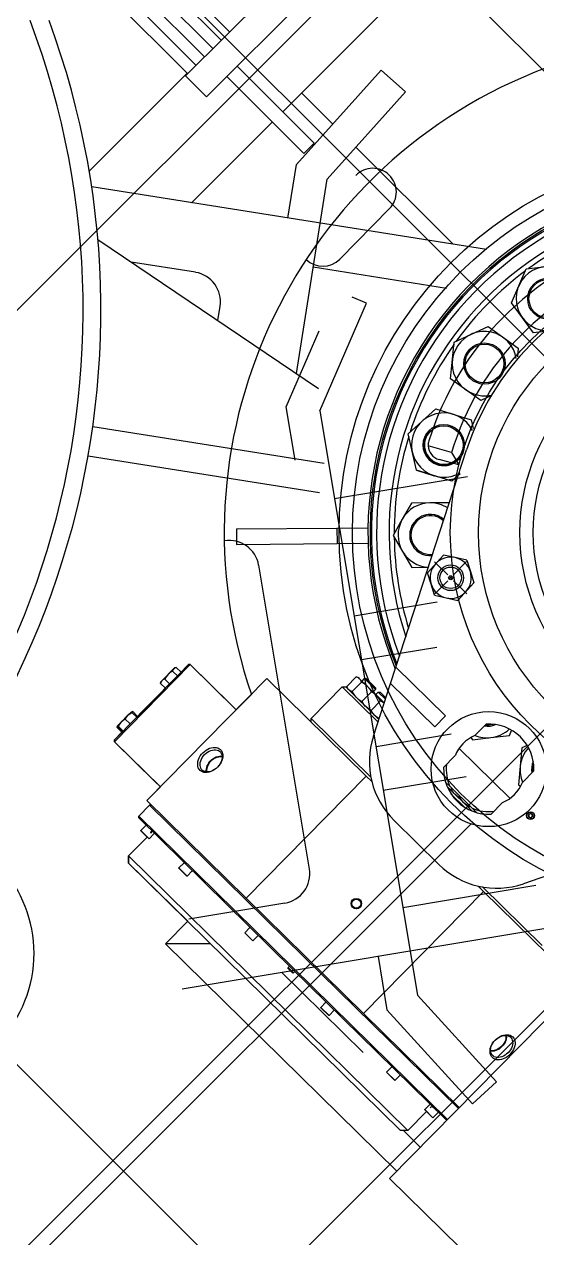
# Model space of a CAD drawing. Extents: x 396920 to 398709, y 7494597 to 7498244.
# Drawn here: x 397941.267 to 397942.12, y 7494611.457 to 7494613.476 of the extents above; entities that cross this region are included whole.
import ezdxf

# ---------------------------------------------------------------- set-up
doc = ezdxf.new("R2010")
doc.units = 0
doc.layers.add('NV09- LINHAS FUTURAS', color=7, linetype='Continuous')
doc.layers.add('NV15- DETALHES', color=7, linetype='Continuous')

msp = doc.modelspace()

# ---------------------------------------------------------------- linework, layer by layer
at = {"layer": 'NV09- LINHAS FUTURAS'}
msp.add_circle((397940, 7494613), 10, dxfattribs=at)
msp.add_circle((397940, 7494613), 10, dxfattribs=at)
msp.add_circle((397940, 7494613), 10, dxfattribs=at)
at = {"layer": 'NV15- DETALHES'}
for p, q in [((397938.9994, 7494616.057), (397943.1313, 7494611.9245)), ((397937.9713, 7494615.029), (397942.1032, 7494610.8965)), ((397939.2436, 7494610.9893), (397942.0108, 7494613.7561)), ((397941.3092, 7494613.7356), (397941.5949, 7494613.4498)), ((397941.3231, 7494613.7496), (397941.6088, 7494613.4638)), ((397941.2952, 7494613.7217), (397941.581, 7494613.4359)), ((397941.2813, 7494613.7077), (397941.567, 7494613.422)), ((397941.2534, 7494613.6799), (397941.5391, 7494613.3941)), ((397941.2673, 7494613.6938), (397941.5531, 7494613.408)), ((397941.6971, 7494613.3309), (397942.0491, 7494613.6829)), ((397941.8075, 7494613.6624), (397941.5357, 7494613.3906)), ((397941.8514, 7494613.6367), (397941.5705, 7494613.3558)), ((397941.9481, 7494613.5818), (397942.2978, 7494613.232)), ((397939.5885, 7494609.7591), (397943.2409, 7494613.411)), ((397941.3753, 7494613.2321), (397941.5382, 7494613.395)), ((397941.72, 7494613.2427), (397941.861, 7494613.4)), ((397941.9014, 7494613.3638), (397941.861, 7494613.4)), ((397941.5357, 7494613.3906), (397941.5705, 7494613.3558)), ((397941.7285, 7494613.3623), (397941.7806, 7494613.3102)), ((397941.771, 7494613.2184), (397941.9014, 7494613.3638)), ((397941.5455, 7494613.1793), (397941.6797, 7494613.3135)), ((397941.8189, 7494613.2718), (397941.9804, 7494613.1104)), ((397941.7059, 7494613.1539), (397941.72, 7494613.2427)), ((397941.7198, 7494612.8952), (397941.771, 7494613.2184)), ((397942.0361, 7494613.1016), (397941.3795, 7494613.2056)), ((397941.875, 7494613.1696), (397941.792, 7494613.0853)), ((397941.3897, 7494613.1179), (397941.7569, 7494612.8702)), ((397941.5519, 7494613.0635), (397941.4453, 7494613.0804)), ((397941.7479, 7494613.0724), (397941.9694, 7494613.0373)), ((397941.7591, 7494612.8328), (397941.8366, 7494613.012)), ((397941.8366, 7494613.012), (397941.8129, 7494613.0223)), ((397941.5891, 7494612.9834), (397941.5929, 7494613.0071)), ((397941.703, 7494612.8397), (397941.7577, 7494612.9661)), ((397941.7178, 7494612.751), (397941.703, 7494612.8397)), ((397941.7591, 7494612.8328), (397941.9213, 7494611.8606)), ((397941.7659, 7494612.7452), (397941.3812, 7494612.8061)), ((397941.8855, 7494612.4065), (397942.0029, 7494612.768)), ((397941.9779, 7494612.7634), (397941.939, 7494612.7749)), ((397941.7582, 7494612.6965), (397941.3735, 7494612.7575)), ((397941.9903, 7494612.7433), (397941.9575, 7494612.7518)), ((397941.9779, 7494612.7634), (397941.9903, 7494612.7433)), ((397941.9194, 7494612.7343), (397941.9489, 7494612.725)), ((397941.7834, 7494612.687), (397942.0046, 7494612.7239)), ((397941.9112, 7494612.6795), (397941.896, 7494612.6526)), ((397941.9421, 7494612.6798), (397941.9112, 7494612.6795)), ((397941.973, 7494612.68), (397941.9421, 7494612.6798)), ((397941.9739, 7494612.6786), (397941.973, 7494612.68)), ((397941.896, 7494612.6526), (397941.8807, 7494612.6257)), ((397941.6202, 7494612.6364), (397941.7873, 7494612.6378)), ((397941.6202, 7494612.6364), (397941.6204, 7494612.6107)), ((397941.7873, 7494612.6378), (397941.8388, 7494612.6382)), ((397941.7873, 7494612.6378), (397941.7875, 7494612.6121)), ((397941.8388, 7494612.6382), (397941.839, 7494612.6125)), ((397941.8807, 7494612.6257), (397941.8964, 7494612.599)), ((397941.6204, 7494612.6107), (397941.7875, 7494612.6121)), ((397941.7875, 7494612.6121), (397941.839, 7494612.6125)), ((397941.8964, 7494612.599), (397941.9121, 7494612.5724)), ((397941.9646, 7494612.5928), (397941.9379, 7494612.5636)), ((397941.9839, 7494612.5886), (397941.9646, 7494612.5928)), ((397942.0032, 7494612.5843), (397941.9839, 7494612.5886)), ((397942.0032, 7494612.5843), (397942.0092, 7494612.5654)), ((397941.6571, 7494612.576), (397941.7414, 7494612.0704)), ((397941.9121, 7494612.5724), (397941.9394, 7494612.5726)), ((397941.9439, 7494612.5447), (397941.9379, 7494612.5636)), ((397941.9717, 7494612.5599), (397941.9497, 7494612.5815)), ((397941.9814, 7494612.56), (397942.003, 7494612.582)), ((397942.0092, 7494612.5654), (397942.0152, 7494612.5466)), ((397941.9498, 7494612.5259), (397941.9439, 7494612.5447)), ((397941.9717, 7494612.5502), (397941.9501, 7494612.5282)), ((397941.979, 7494612.5527), (397941.9741, 7494612.5575)), ((397941.9741, 7494612.5526), (397941.979, 7494612.5575)), ((397941.9814, 7494612.5503), (397942.0034, 7494612.5286)), ((397942.0152, 7494612.5466), (397941.9885, 7494612.5173)), ((397941.9498, 7494612.5259), (397941.9692, 7494612.5216)), ((397941.816, 7494612.4919), (397941.9539, 7494612.5149)), ((397941.9212, 7494612.5178), (397941.9205, 7494612.5144)), ((397941.9217, 7494612.5179), (397941.9212, 7494612.5178)), ((397941.9692, 7494612.5216), (397941.9885, 7494612.5173)), ((397941.8282, 7494612.419), (397941.9532, 7494612.4399)), ((397941.4173, 7494612.2822), (397941.5435, 7494612.4105)), ((397941.5171, 7494612.4051), (397941.4946, 7494612.3821)), ((397941.5159, 7494612.4038), (397941.5064, 7494612.3942)), ((397941.5171, 7494612.4051), (397941.5159, 7494612.4038)), ((397941.5199, 7494612.4058), (397941.5171, 7494612.4051)), ((397941.5171, 7494612.4051), (397941.5193, 7494612.4057)), ((397941.528, 7494612.3978), (397941.5199, 7494612.4058)), ((397941.5199, 7494612.4058), (397941.528, 7494612.3978)), ((397941.5405, 7494612.4105), (397941.5256, 7494612.3954)), ((397941.5405, 7494612.4105), (397941.528, 7494612.3978)), ((397941.5435, 7494612.4105), (397941.5405, 7494612.4105)), ((397941.5405, 7494612.4105), (397941.5435, 7494612.4105)), ((397941.6199, 7494612.3354), (397941.5435, 7494612.4105)), ((397941.5435, 7494612.4105), (397941.6107, 7494612.3444)), ((397941.8765, 7494612.3792), (397941.8854, 7494612.4065)), ((397941.8854, 7494612.4065), (397941.9681, 7494612.3252)), ((397941.5185, 7494612.3881), (397941.4387, 7494612.307)), ((397941.4712, 7494612.1842), (397941.671, 7494612.3873)), ((397941.4946, 7494612.3821), (397941.4939, 7494612.3794)), ((397941.494, 7494612.3799), (397941.4946, 7494612.3821)), ((397941.4964, 7494612.384), (397941.4946, 7494612.3821)), ((397941.5064, 7494612.3942), (397941.4964, 7494612.384)), ((397941.501, 7494612.3866), (397941.5091, 7494612.3786)), ((397941.514, 7494612.3998), (397941.5221, 7494612.3918)), ((397941.5185, 7494612.3881), (397941.5221, 7494612.3918)), ((397941.5221, 7494612.3918), (397941.5256, 7494612.3954)), ((397941.671, 7494612.3873), (397941.8362, 7494612.2248)), ((397941.8194, 7494612.3901), (397941.8038, 7494612.3743)), ((397941.8194, 7494612.3901), (397941.8231, 7494612.3892)), ((397941.8251, 7494612.3871), (397941.8231, 7494612.3892)), ((397941.8383, 7494612.3741), (397941.8251, 7494612.3871)), ((397941.8292, 7494612.3832), (397941.8332, 7494612.3872)), ((397941.8332, 7494612.3872), (397941.8361, 7494612.3873)), ((397941.8332, 7494612.3872), (397941.8515, 7494612.3692)), ((397941.8515, 7494612.3721), (397941.8361, 7494612.3873)), ((397941.502, 7494612.3714), (397941.4558, 7494612.3243)), ((397941.4939, 7494612.3794), (397941.4941, 7494612.3799)), ((397941.4939, 7494612.3794), (397941.502, 7494612.3714)), ((397941.4939, 7494612.3794), (397941.502, 7494612.3714)), ((397941.7445, 7494612.3209), (397941.7961, 7494612.3734)), ((397941.7961, 7494612.3734), (397941.802, 7494612.3735)), ((397941.7961, 7494612.3734), (397941.8557, 7494612.3149)), ((397941.802, 7494612.3735), (397941.8571, 7494612.3192)), ((397941.8048, 7494612.3706), (397941.8038, 7494612.3743)), ((397941.8282, 7494612.3814), (397941.8126, 7494612.3656)), ((397941.8446, 7494612.3653), (397941.8291, 7494612.3495)), ((397941.846, 7494612.3666), (397941.8383, 7494612.3741)), ((397941.8446, 7494612.3653), (397941.846, 7494612.3666)), ((397941.8536, 7494612.3591), (397941.846, 7494612.3666)), ((397941.8515, 7494612.3692), (397941.8475, 7494612.3651)), ((397941.848, 7494612.2913), (397941.8766, 7494612.3792)), ((397941.8515, 7494612.3721), (397941.8515, 7494612.3692)), ((397941.8521, 7494612.3606), (397941.8561, 7494612.3647)), ((397941.8561, 7494612.3647), (397941.859, 7494612.3647)), ((397941.8561, 7494612.3647), (397941.868, 7494612.3529)), ((397941.8561, 7494612.3647), (397941.868, 7494612.3529)), ((397941.8688, 7494612.3551), (397941.859, 7494612.3647)), ((397941.9501, 7494612.3069), (397941.8765, 7494612.3792)), ((397941.6107, 7494612.3444), (397941.6199, 7494612.3354)), ((397941.6451, 7494612.361), (397941.6199, 7494612.3354)), ((397941.8291, 7494612.3495), (397941.8278, 7494612.3481)), ((397941.8599, 7494612.3502), (397941.8444, 7494612.3344)), ((397941.8661, 7494612.3469), (397941.8536, 7494612.3591)), ((397941.4449, 7494612.3316), (397941.4223, 7494612.3087)), ((397941.4398, 7494612.3264), (397941.4285, 7494612.315)), ((397941.4398, 7494612.3264), (397941.4449, 7494612.3316)), ((397941.4476, 7494612.3324), (397941.4449, 7494612.3316)), ((397941.4449, 7494612.3316), (397941.4471, 7494612.3322)), ((397941.4462, 7494612.3309), (397941.4544, 7494612.3229)), ((397941.4558, 7494612.3243), (397941.4476, 7494612.3324)), ((397941.4476, 7494612.3324), (397941.4558, 7494612.3243)), ((397941.9681, 7494612.3252), (397941.9501, 7494612.3069)), ((397941.4223, 7494612.3087), (397941.4216, 7494612.3059)), ((397941.4216, 7494612.3059), (397941.4218, 7494612.3065)), ((397941.4216, 7494612.3059), (397941.4298, 7494612.2979)), ((397941.4216, 7494612.3059), (397941.4298, 7494612.2979)), ((397941.4218, 7494612.3065), (397941.4223, 7494612.3085)), ((397941.4224, 7494612.3087), (397941.4223, 7494612.3087)), ((397941.4285, 7494612.315), (397941.4224, 7494612.3087)), ((397941.423, 7494612.3074), (397941.4312, 7494612.2993)), ((397941.4237, 7494612.308), (397941.4319, 7494612.3)), ((397941.4319, 7494612.3), (397941.4387, 7494612.307)), ((397941.4353, 7494612.3198), (397941.4435, 7494612.3118)), ((397941.7445, 7494612.315), (397941.7445, 7494612.3209)), ((397941.7445, 7494612.3209), (397941.8437, 7494612.2232)), ((397942.0356, 7494612.3117), (397942.0167, 7494612.2925)), ((397942.0742, 7494612.2926), (397942.0779, 7494612.3012)), ((397941.4316, 7494612.2998), (397941.4173, 7494612.2852)), ((397941.4298, 7494612.2979), (397941.4173, 7494612.2852)), ((397941.4173, 7494612.2852), (397941.4173, 7494612.2822)), ((397941.4173, 7494612.2822), (397941.4173, 7494612.2852)), ((397941.4173, 7494612.2822), (397941.4937, 7494612.2071)), ((397941.4845, 7494612.2161), (397941.4173, 7494612.2822)), ((397941.8523, 7494612.2745), (397941.9773, 7494612.2954)), ((397942.0102, 7494612.2891), (397942.0127, 7494612.2856)), ((397942.0127, 7494612.2856), (397942.0435, 7494612.2891)), ((397942.0435, 7494612.2891), (397942.0742, 7494612.2926)), ((397942.0752, 7494612.1879), (397941.9903, 7494612.2713)), ((397942.0951, 7494612.2721), (397942.0921, 7494612.2413)), ((397942.1036, 7494612.2759), (397942.0951, 7494612.2721)), ((397941.9836, 7494612.2588), (397941.9647, 7494612.2396)), ((397942.0921, 7494612.2413), (397942.0891, 7494612.2105)), ((397941.6365, 7494612.0217), (397941.8362, 7494612.2248)), ((397941.8362, 7494612.2248), (397941.8454, 7494612.2159)), ((397941.8644, 7494612.2016), (397942.0023, 7494612.2246)), ((397942.0959, 7494612.2146), (397942.1148, 7494612.2338)), ((397941.4937, 7494612.2071), (397941.4712, 7494612.1842)), ((397941.4845, 7494612.2161), (397941.4937, 7494612.2071)), ((397941.9751, 7494612.208), (397941.9679, 7494612.215)), ((397941.9705, 7494612.2077), (397942.0119, 7494612.167)), ((397942.0121, 7494612.1715), (397941.9751, 7494612.208)), ((397941.9773, 7494612.2037), (397941.9759, 7494612.2024)), ((397941.9783, 7494612.2048), (397941.9773, 7494612.2037)), ((397942.0891, 7494612.2105), (397942.0927, 7494612.208)), ((397941.4712, 7494612.1842), (397941.4787, 7494612.1769)), ((397941.4712, 7494612.1842), (397941.6365, 7494612.0217)), ((397941.9769, 7494612.1956), (397941.9997, 7494612.1732)), ((397941.9936, 7494612.1898), (397941.9925, 7494612.1887)), ((397942.0439, 7494612.1618), (397942.0628, 7494612.181)), ((397942.493, 7494612.1817), (397942.0976, 7494612.0459)), ((397941.4758, 7494612.1769), (397941.4576, 7494612.1584)), ((397941.4576, 7494612.1584), (397941.4758, 7494612.1769)), ((397941.4787, 7494612.1769), (397941.4758, 7494612.1769)), ((397941.4758, 7494612.1769), (397941.4787, 7494612.1769)), ((397941.4758, 7494612.1769), (397941.7325, 7494611.9243)), ((397942.0065, 7494612.1723), (397942.0078, 7494612.1737)), ((397942.0089, 7494612.1747), (397942.0078, 7494612.1737)), ((397942.0193, 7494612.1645), (397942.0121, 7494612.1715)), ((397942.1057, 7494612.1602), (397942.1083, 7494612.1628)), ((397942.1067, 7494612.1566), (397942.1057, 7494612.1602)), ((397942.1083, 7494612.1628), (397942.1119, 7494612.1619)), ((397942.1119, 7494612.1619), (397942.1129, 7494612.1583)), ((397942.011, 7494612.1464), (397940.6595, 7494610.795)), ((397941.4576, 7494612.1584), (397941.4576, 7494612.1555)), ((397941.4576, 7494612.1555), (397941.4576, 7494612.1584)), ((397941.4576, 7494612.1584), (397941.7144, 7494611.9058)), ((397941.4576, 7494612.1555), (397941.4699, 7494612.1433)), ((397941.4576, 7494612.1555), (397941.7129, 7494611.9044)), ((397941.4699, 7494612.1433), (397941.4611, 7494612.1343)), ((397941.4611, 7494612.1343), (397941.4698, 7494612.1431)), ((397941.9569, 7494612.0778), (397941.8823, 7494612.1512)), ((397942.1102, 7494612.1557), (397942.1067, 7494612.1566)), ((397942.1129, 7494612.1583), (397942.1102, 7494612.1557)), ((397941.4717, 7494612.1236), (397941.4407, 7494612.0921)), ((397941.4407, 7494612.0921), (397941.4717, 7494612.1236)), ((397941.4611, 7494612.1343), (397941.4612, 7494612.1339)), ((397941.4612, 7494612.1339), (397941.4611, 7494612.1343)), ((397941.4748, 7494612.1208), (397941.4611, 7494612.1343)), ((397941.4612, 7494612.1339), (397941.4717, 7494612.1236)), ((397941.4744, 7494612.1209), (397941.4612, 7494612.1339)), ((397941.4748, 7494612.1208), (397941.4744, 7494612.1209)), ((397941.4835, 7494612.1296), (397941.4748, 7494612.1208)), ((397941.4407, 7494612.0921), (397941.4408, 7494612.08)), ((397941.4408, 7494612.08), (397941.4407, 7494612.0921)), ((397941.4407, 7494612.0921), (397941.6729, 7494611.8637)), ((397941.4408, 7494612.08), (397941.5391, 7494611.9833)), ((397941.4408, 7494612.08), (397941.6669, 7494611.8576)), ((397941.5243, 7494612.0721), (397941.533, 7494612.0809)), ((397941.5244, 7494612.0717), (397941.5243, 7494612.0721)), ((397941.5381, 7494612.0586), (397941.5243, 7494612.0721)), ((397941.5377, 7494612.0587), (397941.5244, 7494612.0717)), ((397941.5381, 7494612.0586), (397941.5377, 7494612.0587)), ((397941.5467, 7494612.0674), (397941.5381, 7494612.0586)), ((397941.897, 7494612.0065), (397942.1182, 7494612.0434)), ((397942.0221, 7494612.042), (397942.0313, 7494612.033)), ((397942.0295, 7494612.0405), (397942.1288, 7494611.9429)), ((397941.6365, 7494612.0217), (397941.8315, 7494611.8299)), ((397941.8315, 7494611.8299), (397942.0313, 7494612.033)), ((397941.8748, 7494611.5555), (397942.3361, 7494612.0245)), ((397942.0313, 7494612.033), (397942.1905, 7494611.8764)), ((397941.7009, 7494612.0137), (397941.5411, 7494611.987)), ((397940.7974, 7494610.5008), (397942.2921, 7494611.9954)), ((397941.5391, 7494611.9833), (397941.5023, 7494611.9459)), ((397941.5023, 7494611.9459), (397941.5391, 7494611.9833)), ((397942.1854, 7494611.9796), (397941.5297, 7494611.8702)), ((397941.6339, 7494611.9643), (397941.6426, 7494611.9731)), ((397941.634, 7494611.9639), (397941.6339, 7494611.9643)), ((397941.6476, 7494611.9508), (397941.6339, 7494611.9643)), ((397941.6473, 7494611.9509), (397941.634, 7494611.9639)), ((397941.6563, 7494611.9596), (397941.6476, 7494611.9508)), ((397941.5023, 7494611.9459), (397941.5765, 7494611.9466)), ((397941.5765, 7494611.9466), (397941.5023, 7494611.9459)), ((397941.5023, 7494611.9459), (397941.8869, 7494611.5677)), ((397941.5023, 7494611.9459), (397941.8869, 7494611.5677)), ((397941.6476, 7494611.9508), (397941.6473, 7494611.9509)), ((397941.7325, 7494611.9243), (397941.9893, 7494611.6719)), ((397941.8557, 7494611.9246), (397941.8705, 7494611.8359)), ((397941.8308, 7494611.7648), (397941.6955, 7494611.8979)), ((397941.7057, 7494611.9055), (397941.7061, 7494611.9066)), ((397941.7057, 7494611.9055), (397941.7142, 7494611.8972)), ((397941.7061, 7494611.9066), (397941.7083, 7494611.9089)), ((397941.7152, 7494611.8976), (397941.7061, 7494611.9066)), ((397941.7129, 7494611.9044), (397941.9682, 7494611.6533)), ((397941.7152, 7494611.8976), (397941.7142, 7494611.8972)), ((397941.7144, 7494611.9058), (397941.9711, 7494611.6534)), ((397941.7175, 7494611.8999), (397941.7152, 7494611.8976)), ((397941.6669, 7494611.8576), (397941.893, 7494611.6353)), ((397941.6729, 7494611.8637), (397941.9051, 7494611.6354)), ((397941.9213, 7494611.8606), (397942.0529, 7494611.7163)), ((397941.7604, 7494611.8399), (397941.7691, 7494611.8487)), ((397941.7605, 7494611.8395), (397941.7604, 7494611.8399)), ((397941.7742, 7494611.8264), (397941.7604, 7494611.8399)), ((397941.7738, 7494611.8265), (397941.7605, 7494611.8395)), ((397941.7742, 7494611.8264), (397941.7738, 7494611.8265)), ((397941.7828, 7494611.8352), (397941.7742, 7494611.8264)), ((397941.8315, 7494611.8299), (397941.9907, 7494611.6733)), ((397941.8705, 7494611.8359), (397942.0128, 7494611.6798)), ((397941.87, 7494611.7321), (397941.8787, 7494611.7409)), ((397941.8701, 7494611.7317), (397941.87, 7494611.7321)), ((397941.8837, 7494611.7186), (397941.87, 7494611.7321)), ((397941.8834, 7494611.7187), (397941.8701, 7494611.7317)), ((397941.8837, 7494611.7186), (397941.8834, 7494611.7187)), ((397941.8924, 7494611.7274), (397941.8837, 7494611.7186)), ((397942.0529, 7494611.7163), (397942.0128, 7494611.6798)), ((397941.9333, 7494611.6699), (397941.9419, 7494611.6787)), ((397941.9361, 7494611.6668), (397941.9051, 7494611.6354)), ((397941.9334, 7494611.6695), (397941.9333, 7494611.6699)), ((397941.947, 7494611.6564), (397941.9333, 7494611.6699)), ((397941.9466, 7494611.6565), (397941.9334, 7494611.6695)), ((397941.947, 7494611.6564), (397941.9466, 7494611.6565)), ((397941.9557, 7494611.6652), (397941.947, 7494611.6564)), ((397941.9893, 7494611.6747), (397941.9893, 7494611.6719)), ((397941.9051, 7494611.6354), (397941.893, 7494611.6353)), ((397941.8979, 7494611.6353), (397941.926, 7494611.6076)), ((397941.971, 7494611.6533), (397941.9682, 7494611.6533)), ((397941.8869, 7494611.5677), (397941.8748, 7494611.5555)), ((397941.8748, 7494611.5555), (397942.5313, 7494610.9099)), ((397942.1498, 7494611.2851), (397941.8748, 7494611.5555))]:
    msp.add_line(p, q, dxfattribs=at)
for points in [[(397941.604, 7494613.3892), (397941.732, 7494613.2612), (397941.7494, 7494613.2787), (397941.6214, 7494613.4067)], [(397942.1326, 7494612.965), (397942.1142, 7494612.9629), (397942.0775, 7494613.0126), (397942.1021, 7494613.0693), (397942.1636, 7494613.0763), (397942.2004, 7494613.0266), (397942.1945, 7494613.0132)], [(397942.0435, 7494612.8577), (397942.0267, 7494612.85), (397941.9764, 7494612.886), (397941.9823, 7494612.9475), (397942.0386, 7494612.9732), (397942.089, 7494612.9372), (397942.0876, 7494612.9227)], [(397941.992, 7494612.7281), (397941.9784, 7494612.7157), (397941.9194, 7494612.7343), (397941.906, 7494612.7947), (397941.9517, 7494612.8364), (397942.0106, 7494612.8178), (397942.0138, 7494612.8036)], [(397941.5159, 7494612.4038), (397941.5157, 7494612.4036), (397941.5146, 7494612.4019), (397941.514, 7494612.3998)], [(397941.5199, 7494612.4058), (397941.5177, 7494612.4051), (397941.5159, 7494612.4038)], [(397941.4964, 7494612.384), (397941.4957, 7494612.3831), (397941.4946, 7494612.3814), (397941.4939, 7494612.3794)], [(397941.501, 7494612.3866), (397941.4999, 7494612.3862), (397941.498, 7494612.3853), (397941.4964, 7494612.384)], [(397941.5064, 7494612.3942), (397941.506, 7494612.3937), (397941.5033, 7494612.3904), (397941.501, 7494612.3866)], [(397941.514, 7494612.3998), (397941.51, 7494612.3973), (397941.5064, 7494612.3942)], [(397941.8251, 7494612.3871), (397941.8248, 7494612.3874), (397941.8223, 7494612.3891), (397941.8194, 7494612.3901)], [(397941.8282, 7494612.3814), (397941.827, 7494612.3846), (397941.8251, 7494612.3871)], [(397941.8069, 7494612.3686), (397941.8066, 7494612.3689), (397941.8049, 7494612.3714), (397941.8038, 7494612.3743)], [(397941.8126, 7494612.3656), (397941.8095, 7494612.3668), (397941.8069, 7494612.3686)], [(397941.8201, 7494612.3556), (397941.8195, 7494612.3562), (397941.8158, 7494612.3607), (397941.8126, 7494612.3656)], [(397941.8383, 7494612.3741), (397941.8377, 7494612.3747), (397941.8332, 7494612.3784), (397941.8282, 7494612.3814)], [(397941.8449, 7494612.3655), (397941.8425, 7494612.3693), (397941.8383, 7494612.3741)], [(397941.8536, 7494612.3591), (397941.8531, 7494612.3596), (397941.8491, 7494612.3627), (397941.8446, 7494612.3653)], [(397941.8288, 7494612.3492), (397941.825, 7494612.3516), (397941.8201, 7494612.3556)], [(397941.8354, 7494612.3406), (397941.8349, 7494612.3411), (397941.8317, 7494612.345), (397941.8291, 7494612.3495)], [(397941.8599, 7494612.3502), (397941.8571, 7494612.3549), (397941.8536, 7494612.3591)], [(397941.8659, 7494612.3465), (397941.8644, 7494612.3477), (397941.8599, 7494612.3502)], [(397941.4353, 7494612.3198), (397941.436, 7494612.3213), (397941.4377, 7494612.3239), (397941.4398, 7494612.3264)], [(397941.4398, 7494612.3264), (397941.441, 7494612.3276), (397941.4435, 7494612.3294), (397941.4462, 7494612.3309)], [(397941.4462, 7494612.3309), (397941.4453, 7494612.3315), (397941.4449, 7494612.3316)], [(397941.4476, 7494612.3324), (397941.4454, 7494612.3316), (397941.4453, 7494612.3315)], [(397941.8444, 7494612.3344), (397941.8397, 7494612.3371), (397941.8354, 7494612.3406)], [(397941.8507, 7494612.3256), (397941.8501, 7494612.3261), (397941.847, 7494612.33), (397941.8444, 7494612.3344)], [(397941.8575, 7494612.3206), (397941.8549, 7494612.3221), (397941.8507, 7494612.3256)], [(397941.4216, 7494612.3059), (397941.422, 7494612.307), (397941.4225, 7494612.3081)], [(397941.4224, 7494612.3087), (397941.4223, 7494612.3087), (397941.4225, 7494612.3082), (397941.423, 7494612.3074)], [(397941.4237, 7494612.308), (397941.4228, 7494612.3086), (397941.4224, 7494612.3087)], [(397941.4285, 7494612.315), (397941.4281, 7494612.3145), (397941.4257, 7494612.3115), (397941.4237, 7494612.308)], [(397941.4353, 7494612.3198), (397941.4317, 7494612.3177), (397941.4285, 7494612.315)], [(397941.5887, 7494612.2399), (397941.5862, 7494612.2375), (397941.5834, 7494612.2355), (397941.5806, 7494612.2338), (397941.5776, 7494612.2325), (397941.5746, 7494612.2315), (397941.5717, 7494612.231), (397941.5688, 7494612.2309), (397941.5662, 7494612.2312), (397941.5637, 7494612.232), (397941.5615, 7494612.2331), (397941.5596, 7494612.2346), (397941.558, 7494612.2365), (397941.5568, 7494612.2387), (397941.556, 7494612.2412), (397941.5557, 7494612.2438), (397941.5557, 7494612.2467), (397941.5562, 7494612.2496), (397941.5571, 7494612.2526), (397941.5584, 7494612.2556), (397941.56, 7494612.2585), (397941.562, 7494612.2613), (397941.5643, 7494612.2638), (397941.5669, 7494612.2662), (397941.5696, 7494612.2682), (397941.5725, 7494612.2699), (397941.5754, 7494612.2713), (397941.5784, 7494612.2722), (397941.5813, 7494612.2727), (397941.5842, 7494612.2728), (397941.5869, 7494612.2725), (397941.5893, 7494612.2718), (397941.5916, 7494612.2706), (397941.5935, 7494612.2691), (397941.595, 7494612.2672), (397941.5962, 7494612.265), (397941.597, 7494612.2626), (397941.5974, 7494612.2599), (397941.5973, 7494612.257), (397941.5968, 7494612.2541), (397941.5959, 7494612.2511), (397941.5946, 7494612.2481), (397941.593, 7494612.2452), (397941.591, 7494612.2425), (397941.5887, 7494612.2399)], [(397941.5887, 7494612.2399), (397941.5864, 7494612.2377), (397941.5838, 7494612.2359), (397941.5812, 7494612.2344), (397941.5785, 7494612.2332), (397941.5757, 7494612.2324), (397941.573, 7494612.232), (397941.5705, 7494612.232), (397941.568, 7494612.2325), (397941.5659, 7494612.2333), (397941.5639, 7494612.2345), (397941.5623, 7494612.2361), (397941.5611, 7494612.238), (397941.5602, 7494612.2402), (397941.5598, 7494612.2426), (397941.5597, 7494612.2451), (397941.56, 7494612.2478), (397941.5608, 7494612.2506), (397941.5619, 7494612.2533), (397941.5634, 7494612.256), (397941.5652, 7494612.2586), (397941.5673, 7494612.2609), (397941.5696, 7494612.2631), (397941.5722, 7494612.2649), (397941.5748, 7494612.2665), (397941.5775, 7494612.2676), (397941.5803, 7494612.2684), (397941.583, 7494612.2688), (397941.5855, 7494612.2688), (397941.5879, 7494612.2683), (397941.5901, 7494612.2675), (397941.592, 7494612.2663), (397941.5936, 7494612.2647), (397941.5949, 7494612.2628), (397941.5958, 7494612.2606), (397941.5962, 7494612.2583), (397941.5963, 7494612.2557), (397941.596, 7494612.253), (397941.5952, 7494612.2502), (397941.5941, 7494612.2475), (397941.5926, 7494612.2448), (397941.5908, 7494612.2423), (397941.5887, 7494612.2399)], [(397941.5703, 7494612.232), (397941.5701, 7494612.2338), (397941.5702, 7494612.2364), (397941.5707, 7494612.2392), (397941.5716, 7494612.2419), (397941.5729, 7494612.2446), (397941.5745, 7494612.2472), (397941.5765, 7494612.2497), (397941.5787, 7494612.252), (397941.5811, 7494612.2539), (397941.5837, 7494612.2556), (397941.5864, 7494612.2569), (397941.5891, 7494612.2579), (397941.5918, 7494612.2584), (397941.5944, 7494612.2585), (397941.5962, 7494612.2584)], [(397941.5714, 7494612.232), (397941.5712, 7494612.2326), (397941.571, 7494612.235), (397941.5713, 7494612.2376), (397941.5719, 7494612.2403), (397941.5729, 7494612.2429), (397941.5743, 7494612.2455), (397941.5761, 7494612.248), (397941.5781, 7494612.2503), (397941.5803, 7494612.2524), (397941.5828, 7494612.2542), (397941.5854, 7494612.2556), (397941.588, 7494612.2567), (397941.5907, 7494612.2573), (397941.5932, 7494612.2576), (397941.5957, 7494612.2575), (397941.5963, 7494612.2573)], [(397941.9836, 7494612.1949), (397941.9818, 7494612.1967), (397941.9794, 7494612.2001), (397941.9773, 7494612.2037)], [(397941.9925, 7494612.1887), (397941.9904, 7494612.1898), (397941.9868, 7494612.1921), (397941.9836, 7494612.1949)], [(397941.9988, 7494612.1798), (397941.9983, 7494612.1804), (397941.9952, 7494612.1843), (397941.9925, 7494612.1887)], [(397942.0078, 7494612.1737), (397942.0031, 7494612.1764), (397941.9988, 7494612.1798)], [(397942.0749, 7494611.7617), (397942.0724, 7494611.7593), (397942.0697, 7494611.7573), (397942.0668, 7494611.7556), (397942.0638, 7494611.7543), (397942.0609, 7494611.7533), (397942.0579, 7494611.7528), (397942.0551, 7494611.7527), (397942.0524, 7494611.753), (397942.0499, 7494611.7538), (397942.0477, 7494611.7549), (397942.0458, 7494611.7564), (397942.0442, 7494611.7583), (397942.0431, 7494611.7605), (397942.0423, 7494611.763), (397942.0419, 7494611.7656), (397942.042, 7494611.7685), (397942.0424, 7494611.7714), (397942.0433, 7494611.7744), (397942.0446, 7494611.7774), (397942.0463, 7494611.7803), (397942.0483, 7494611.7831), (397942.0506, 7494611.7856), (397942.0531, 7494611.788), (397942.0558, 7494611.79), (397942.0587, 7494611.7917), (397942.0617, 7494611.7931), (397942.0646, 7494611.794), (397942.0676, 7494611.7945), (397942.0704, 7494611.7946), (397942.0731, 7494611.7943), (397942.0756, 7494611.7936), (397942.0778, 7494611.7924), (397942.0797, 7494611.7909), (397942.0813, 7494611.789), (397942.0824, 7494611.7868), (397942.0832, 7494611.7844), (397942.0836, 7494611.7817), (397942.0835, 7494611.7788), (397942.0831, 7494611.7759), (397942.0822, 7494611.7729), (397942.0809, 7494611.7699), (397942.0792, 7494611.767), (397942.0772, 7494611.7643), (397942.0749, 7494611.7617)], [(397942.072, 7494611.7646), (397942.0696, 7494611.7625), (397942.0671, 7494611.7606), (397942.0644, 7494611.7591), (397942.0617, 7494611.7579), (397942.059, 7494611.7571), (397942.0563, 7494611.7567), (397942.0537, 7494611.7567), (397942.0513, 7494611.7572), (397942.0491, 7494611.758), (397942.0472, 7494611.7592), (397942.0456, 7494611.7608), (397942.0444, 7494611.7627), (397942.0435, 7494611.7649), (397942.043, 7494611.7673), (397942.0429, 7494611.7698), (397942.0433, 7494611.7725), (397942.044, 7494611.7753), (397942.0452, 7494611.778), (397942.0466, 7494611.7807), (397942.0485, 7494611.7833), (397942.0506, 7494611.7856), (397942.0529, 7494611.7878), (397942.0554, 7494611.7896), (397942.0581, 7494611.7912), (397942.0608, 7494611.7923), (397942.0635, 7494611.7931), (397942.0662, 7494611.7935), (397942.0688, 7494611.7935), (397942.0712, 7494611.7931), (397942.0734, 7494611.7922), (397942.0753, 7494611.791), (397942.0769, 7494611.7894), (397942.0782, 7494611.7875), (397942.079, 7494611.7854), (397942.0795, 7494611.783), (397942.0796, 7494611.7804), (397942.0792, 7494611.7777), (397942.0785, 7494611.7749), (397942.0774, 7494611.7722), (397942.0759, 7494611.7695), (397942.0741, 7494611.767), (397942.072, 7494611.7646)], [(397942.0679, 7494611.7935), (397942.068, 7494611.7929), (397942.0682, 7494611.7905), (397942.068, 7494611.7879), (397942.0674, 7494611.7852), (397942.0663, 7494611.7826), (397942.0649, 7494611.78), (397942.0632, 7494611.7775), (397942.0612, 7494611.7752)], [(397942.0689, 7494611.7935), (397942.069, 7494611.7929), (397942.0691, 7494611.7904), (397942.0689, 7494611.7877), (397942.0682, 7494611.785), (397942.0671, 7494611.7823), (397942.0656, 7494611.7796), (397942.0638, 7494611.777), (397942.0617, 7494611.7747)], [(397942.0612, 7494611.7752), (397942.0589, 7494611.7731), (397942.0565, 7494611.7714), (397942.0539, 7494611.7699), (397942.0512, 7494611.7689), (397942.0486, 7494611.7682), (397942.046, 7494611.7679), (397942.0436, 7494611.7681), (397942.0429, 7494611.7682)], [(397942.0617, 7494611.7747), (397942.0594, 7494611.7725), (397942.0569, 7494611.7707), (397942.0542, 7494611.7692), (397942.0515, 7494611.7681), (397942.0488, 7494611.7673), (397942.0461, 7494611.767), (397942.0436, 7494611.7671), (397942.043, 7494611.7672)]]:
    msp.add_lwpolyline(points, dxfattribs=at)
for centre, radius in [((397942.4268, 7494612.6302), 0.6358), ((397942.4268, 7494612.6302), 0.6136), ((397942.4268, 7494612.6302), 0.4509), ((397942.1389, 7494613.0196), 0.0343), ((397942.1389, 7494613.0196), 0.0322), ((397942.4268, 7494612.6302), 0.4041), ((397942.4268, 7494612.6302), 0.3351), ((397942.0327, 7494612.9116), 0.0343), ((397942.0327, 7494612.9116), 0.0322), ((397942.4268, 7494612.6302), 0.3129), ((397941.965, 7494612.776), 0.0343), ((397941.965, 7494612.776), 0.0322), ((397941.9765, 7494612.5551), 0.0214), ((397941.9765, 7494612.5551), 0.0179), ((397941.9765, 7494612.5551), 0.00336), ((397942.0398, 7494612.2367), 0.0958), ((397942.1093, 7494612.1592), 0.00643), ((397942.1093, 7494612.1592), 0.00595), ((397941.8196, 7494612.0128), 0.00874), ((397941.8196, 7494612.0128), 0.00843), ((397941.8196, 7494612.0128), 0.00803), ((397941.8196, 7494612.0128), 0.00751)]:
    msp.add_circle(centre, radius, dxfattribs=at)
for centre, radius, start, end in [((397940, 7494613), 1.3947, 69.7391, 20.2524), ((397940, 7494613), 1.3651, 69.2829, 20.7086), ((397942.4268, 7494612.6302), 0.8268, 25.0937, 199.0049), ((397942.4268, 7494612.6302), 0.8268, 25.0937, 199.0049), ((397941.8468, 7494613.1972), 0.0394, 45.477, 135.477), ((397942.4268, 7494612.6302), 0.5879, 68.2483, 202.7005), ((397942.4268, 7494612.6302), 0.5845, 68.6404, 202.3135), ((397942.4268, 7494612.6302), 0.5821, 68.9196, 202.0344), ((397941.8468, 7494613.1972), 0.0394, 315.477, 45.477), ((397942.4268, 7494612.6302), 0.5735, 69.9496, 201.0044), ((397942.4268, 7494612.6302), 0.5528, 72.685, 198.2689), ((397942.4268, 7494612.6302), 0.5442, 108.8163, 126.1377), ((397942.4268, 7494612.6302), 0.5101, 108.3867, 162.5673), ((397941.7639, 7494613.1129), 0.0394, 225.477, 315.477), ((397942.4268, 7494612.6302), 0.4682, 107.477, 163.477), ((397942.1389, 7494613.0196), 0.0536, 350.9232, 264.7836), ((397941.5442, 7494613.0148), 0.0493, 350.9979, 80.9979), ((397942.4268, 7494612.6302), 0.5442, 126.8163, 144.1377), ((397942.4268, 7494612.6302), 0.4457, 108.9586, 161.9954), ((397942.0327, 7494612.9116), 0.0536, 8.9232, 282.7836), ((397942.4268, 7494612.6302), 0.5442, 144.8163, 162.1206), ((397941.965, 7494612.776), 0.0536, 26.9232, 300.7836), ((397942.4268, 7494612.6302), 0.5442, 162.8325, 180.1079), ((397941.965, 7494612.776), 0.0343, 133.3213, 317.6327), ((397941.965, 7494612.776), 0.0322, 133.1836, 317.7704), ((397941.9636, 7494612.7757), 0.0246, 162.5673, 181.7025), ((397941.9636, 7494612.7757), 0.0246, 181.8803, 255.477), ((397941.9426, 7494612.6262), 0.0536, 90.477, 150.477), ((397941.9426, 7494612.6262), 0.0536, 57.2931, 90.477), ((397941.9426, 7494612.6262), 0.0536, 150.477, 210.477), ((397941.9426, 7494612.6262), 0.0343, 48.6352, 275.3708), ((397941.9426, 7494612.6262), 0.0322, 47.0459, 276.9449), ((397941.6085, 7494612.5679), 0.0493, 9.4748, 99.4748), ((397942.4268, 7494612.6302), 0.5442, 180.8595, 197.0208), ((397941.9426, 7494612.6262), 0.0536, 210.477, 266.6977), ((397941.9765, 7494612.5551), 0.0343, 77.5639, 197.5777), ((397941.9765, 7494612.5551), 0.0343, 17.5777, 77.5639), ((397941.9765, 7494612.5551), 0.0343, 257.5639, 17.5777), ((397941.9765, 7494612.5551), 0.0343, 197.5777, 257.5639), ((397942.0374, 7494612.3424), 0.0343, 261.6412, 293.5578), ((397942.0374, 7494612.3424), 0.0322, 264.5845, 286.6307), ((397942.0398, 7494612.2367), 0.0751, 357.7689, 93.1851), ((397942.0374, 7494612.3424), 0.0536, 276.477, 313.3831), ((397941.9784, 7494612.2489), 0.1371, 161.9954, 225.477), ((397942.0398, 7494612.2367), 0.0603, 112.4696, 158.4844), ((397942.0374, 7494612.3424), 0.0536, 247.6835, 276.477), ((397942.1454, 7494612.2361), 0.0536, 137.5708, 174.477), ((397942.0398, 7494612.2367), 0.0708, 173.6446, 203.9534), ((397942.1454, 7494612.2361), 0.0536, 174.477, 203.2071), ((397942.1454, 7494612.2361), 0.0343, 157.3962, 189.1122), ((397942.1454, 7494612.2361), 0.0322, 164.3232, 186.3955), ((397942.0398, 7494612.2367), 0.0751, 177.7689, 273.1851), ((397942.0398, 7494612.2367), 0.0603, 292.4696, 338.4844), ((397942.0398, 7494612.2367), 0.0708, 247.0006, 277.3326), ((397942.1093, 7494612.1592), 0.00321, 135.477, 195.477), ((397942.1093, 7494612.1592), 0.00321, 75.477, 135.477), ((397942.1093, 7494612.1592), 0.00321, 15.477, 75.477), ((397942.1093, 7494612.1592), 0.00321, 315.477, 15.477), ((397941.0691, 7494611.9301), 0.2144, 188.1859, 81.7751), ((397942.1093, 7494612.1592), 0.00321, 195.477, 255.477), ((397942.1093, 7494612.1592), 0.00321, 255.477, 315.477), ((397941.4749, 7494612.1327), 0.00411, 315.477, 45.477), ((397941.4833, 7494612.1298), 0.000274, 315.477, 45.477), ((397941.5466, 7494612.0676), 0.000274, 315.477, 45.477), ((397941.6928, 7494612.0623), 0.0493, 279.4748, 9.4748), ((397942.053, 7494612.1756), 0.1371, 225.477, 288.9586), ((397941.6561, 7494611.9598), 0.000274, 315.477, 45.477), ((397941.7827, 7494611.8354), 0.000274, 315.477, 45.477), ((397941.8922, 7494611.7276), 0.000274, 315.477, 45.477), ((397941.9452, 7494611.6702), 0.00411, 45.477, 135.477), ((397941.9555, 7494611.6654), 0.000274, 315.477, 45.477)]:
    msp.add_arc(centre, radius, start, end, dxfattribs=at)

doc.saveas('drawing.dxf')
